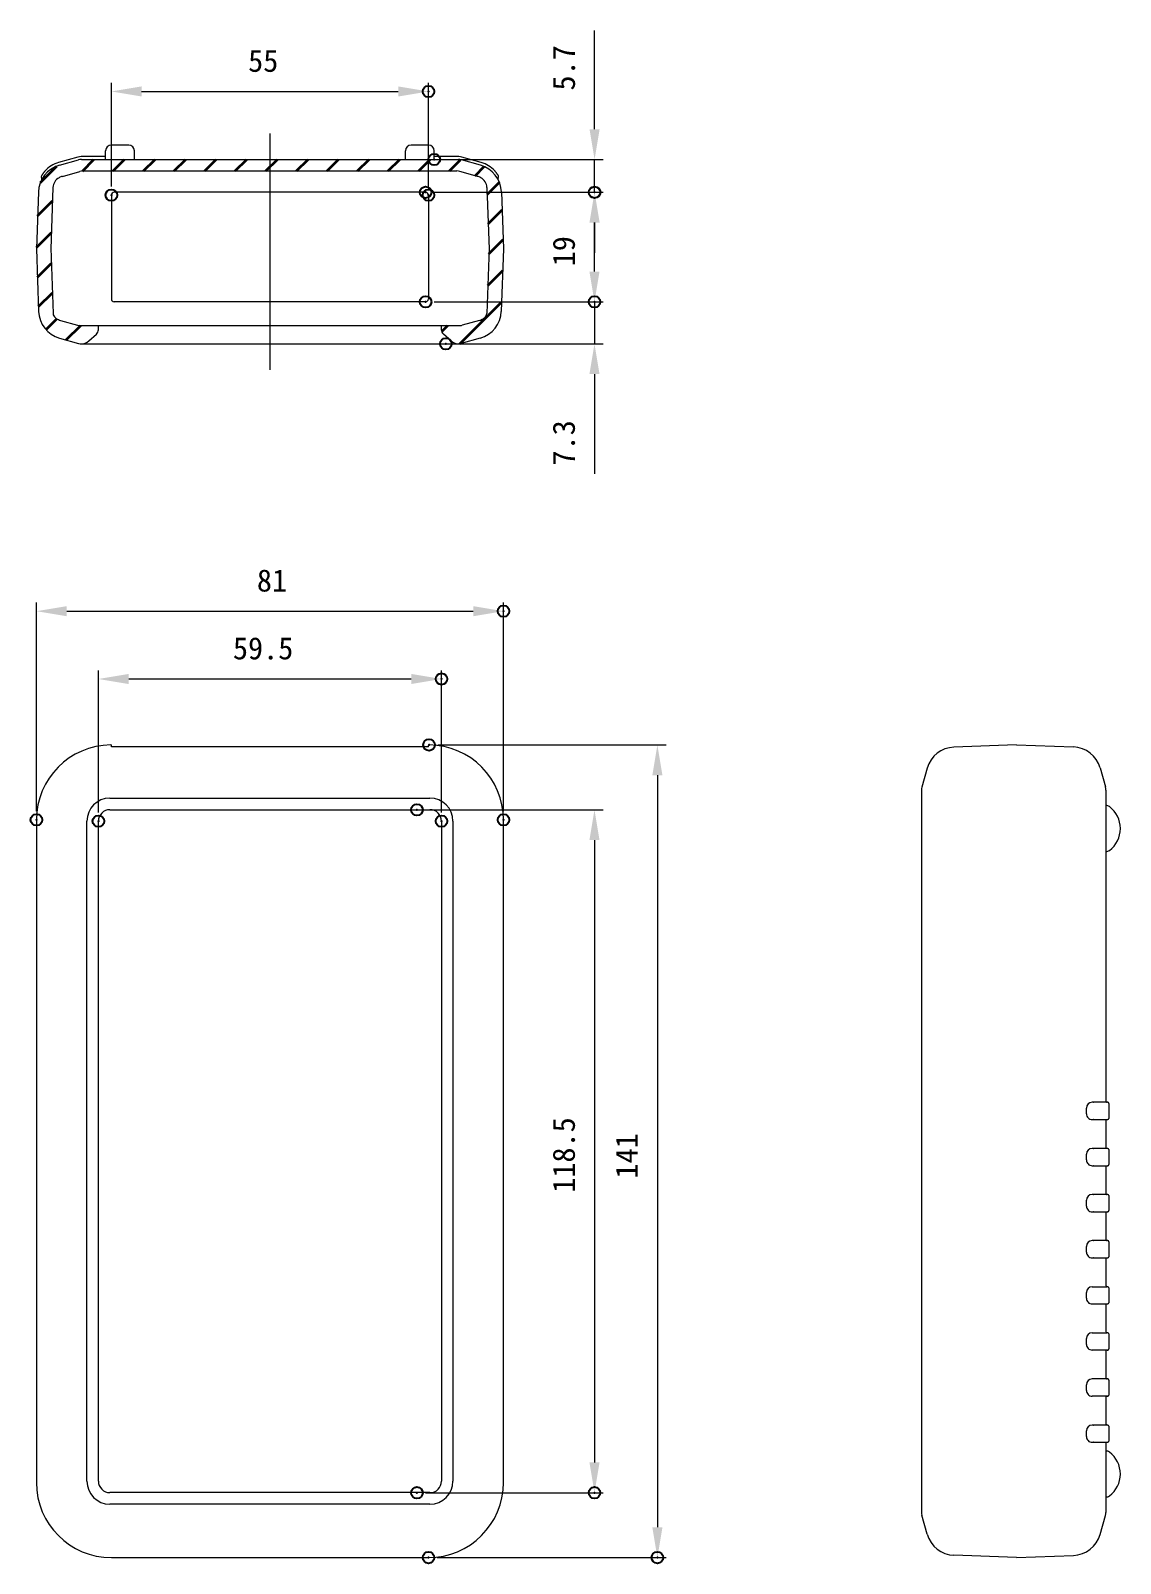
# Model space of a CAD drawing. Units: millimetres at full size, sheet at 1:4. Extents: x -960 to 1181, y -619 to 214.
# Drawn here: x -420.5 to -231.5, y -79.6 to 186.4 of the extents above; entities that cross this region are included whole.
import ezdxf
from ezdxf.enums import TextEntityAlignment as Align

# ---------------------------------------------------------------- set-up
doc = ezdxf.new("R2010")
doc.units = ezdxf.units.MM
doc.header["$LTSCALE"] = 4
doc.header["$PDMODE"] = 32
doc.header["$PDSIZE"] = 2
doc.linetypes.add('CHAIN', pattern=[18.5, 12, -1.5, 3.5, -1.5])
doc.linetypes.add('USER2', pattern=[9, 6, -0.75, 1.5, -0.75])
for name, color, linetype, lineweight in [('0-0_0', 7, 'Continuous', 35), ('0-1_AM_5', 3, 'Continuous', 18), ('0-5_ｼﾘｺﾝｶﾊ__', 7, 'Continuous', 18), ('0-B_AM_7', 4, 'USER2', 18), ('1-6_VISIBLE__ISO_', 7, 'Continuous', 18)]:
    doc.layers.add(name, color=color, linetype=linetype, lineweight=lineweight)
doc.layers.add('0-7_AM_8', color=7, linetype='Continuous')
doc.layers.add('0-C_DEFPOINTS', color=7, linetype='Continuous')
doc.styles.add('ＭＳ ゴシック', font='')
doc.styles.get('ＭＳ ゴシック').set_extended_font_data('MS Gothic')

# ---------------------------------------------------------------- blocks, each defined once
blk = doc.blocks.new('U158')
at = {"layer": '0-1_AM_5', "color": 7, "style": 'ＭＳ ゴシック'}
blk.add_text('81', height=3.849, dxfattribs=at).set_placement((222.508, 298.803), align=Align.BOTTOM_LEFT)
blk = doc.blocks.new('D29')
at = {"layer": '0-1_AM_5'}
for p, q in [((184.272, 261.843), (184.272, 298.053)), ((265.272, 261.843), (265.272, 298.053)), ((189.522, 296.553), (260.022, 296.553))]:
    blk.add_line(p, q, dxfattribs=at)
at = {"layer": '0-1_AM_5', "color": 7}
for points in [[(189.522, 297.428), (189.522, 295.678), (184.272, 296.553)], [(260.022, 297.428), (260.022, 295.678), (265.272, 296.553)]]:
    blk.add_solid(points, dxfattribs=at)
at = {"layer": '0-C_DEFPOINTS'}
for p in [(265.272, 296.553), (184.272, 260.343), (265.272, 260.343)]:
    blk.add_point(p, dxfattribs=at)
at = {"layer": '0-0_0'}
blk.add_blockref('U158', (0, 0), dxfattribs=at)
blk = doc.blocks.new('U159')
at = {"layer": '0-1_AM_5', "color": 7, "style": 'ＭＳ ゴシック'}
blk.add_text('141', height=3.849, rotation=90, dxfattribs=at).set_placement((289.723, 198.118), align=Align.BOTTOM_LEFT)
blk = doc.blocks.new('D30')
at = {"layer": '0-1_AM_5'}
for p, q in [((253.873, 273.343), (293.473, 273.343)), ((291.973, 268.093), (291.973, 137.593)), ((253.772, 132.343), (293.473, 132.343))]:
    blk.add_line(p, q, dxfattribs=at)
at = {"layer": '0-1_AM_5', "color": 7}
for points in [[(291.098, 268.093), (292.848, 268.093), (291.973, 273.343)], [(291.098, 137.593), (292.848, 137.593), (291.973, 132.343)]]:
    blk.add_solid(points, dxfattribs=at)
at = {"layer": '0-C_DEFPOINTS'}
for p in [(252.373, 273.343), (252.272, 132.343), (291.973, 132.343)]:
    blk.add_point(p, dxfattribs=at)
at = {"layer": '0-0_0'}
blk.add_blockref('U159', (0, 0), dxfattribs=at)
blk = doc.blocks.new('U162')
at = {"layer": '0-1_AM_5', "color": 7, "style": 'ＭＳ ゴシック'}
blk.add_text('118.5', height=3.849, rotation=90, dxfattribs=at).set_placement((278.814, 195.647), align=Align.BOTTOM_LEFT)
blk = doc.blocks.new('D33')
at = {"layer": '0-1_AM_5'}
for p, q in [((251.772, 262.093), (282.564, 262.093)), ((281.064, 256.843), (281.064, 148.843)), ((251.772, 143.593), (282.564, 143.593))]:
    blk.add_line(p, q, dxfattribs=at)
at = {"layer": '0-1_AM_5', "color": 7}
for points in [[(280.189, 256.843), (281.939, 256.843), (281.064, 262.093)], [(280.189, 148.843), (281.939, 148.843), (281.064, 143.593)]]:
    blk.add_solid(points, dxfattribs=at)
at = {"layer": '0-C_DEFPOINTS'}
for p in [(250.272, 262.093), (250.272, 143.593), (281.064, 143.593)]:
    blk.add_point(p, dxfattribs=at)
at = {"layer": '0-0_0'}
blk.add_blockref('U162', (0, 0), dxfattribs=at)
blk = doc.blocks.new('U163')
at = {"layer": '0-1_AM_5', "color": 7, "style": 'ＭＳ ゴシック'}
blk.add_text('55', height=3.849, dxfattribs=at).set_placement((220.989, 388.981), align=Align.BOTTOM_LEFT)
blk = doc.blocks.new('D34')
at = {"layer": '0-1_AM_5'}
for p, q in [((197.272, 370.231), (197.272, 388.231)), ((202.522, 386.731), (247.022, 386.731)), ((252.272, 370.231), (252.272, 388.231))]:
    blk.add_line(p, q, dxfattribs=at)
at = {"layer": '0-1_AM_5', "color": 7}
for points in [[(202.522, 387.606), (202.522, 385.856), (197.272, 386.731)], [(247.022, 387.606), (247.022, 385.856), (252.272, 386.731)]]:
    blk.add_solid(points, dxfattribs=at)
at = {"layer": '0-C_DEFPOINTS'}
for p in [(252.272, 386.731), (197.272, 368.731), (252.272, 368.731)]:
    blk.add_point(p, dxfattribs=at)
at = {"layer": '0-0_0'}
blk.add_blockref('U163', (0, 0), dxfattribs=at)
blk = doc.blocks.new('U164')
at = {"layer": '0-1_AM_5', "color": 7, "style": 'ＭＳ ゴシック'}
blk.add_text('5.7', height=3.849, rotation=90, dxfattribs=at).set_placement((278.832, 386.893), align=Align.BOTTOM_LEFT)
blk = doc.blocks.new('D35')
at = {"layer": '0-1_AM_5'}
for p, q in [((281.082, 380.181), (281.082, 397.281)), ((254.772, 374.931), (282.582, 374.931)), ((281.082, 369.231), (281.082, 374.931)), ((253.272, 369.231), (282.582, 369.231)), ((281.082, 363.981), (281.082, 358.731))]:
    blk.add_line(p, q, dxfattribs=at)
at = {"layer": '0-1_AM_5', "color": 7}
for points in [[(280.207, 380.181), (281.957, 380.181), (281.082, 374.931)], [(280.207, 363.981), (281.957, 363.981), (281.082, 369.231)]]:
    blk.add_solid(points, dxfattribs=at)
at = {"layer": '0-C_DEFPOINTS'}
for p in [(253.272, 374.931), (251.772, 369.231), (281.082, 369.231)]:
    blk.add_point(p, dxfattribs=at)
at = {"layer": '0-0_0'}
blk.add_blockref('U164', (0, 0), dxfattribs=at)
blk = doc.blocks.new('U165')
at = {"layer": '0-1_AM_5', "color": 7, "style": 'ＭＳ ゴシック'}
blk.add_text('19', height=3.849, rotation=90, dxfattribs=at).set_placement((278.814, 356.393), align=Align.BOTTOM_LEFT)
blk = doc.blocks.new('D36')
at = {"layer": '0-1_AM_5'}
for p, q in [((253.272, 369.231), (282.564, 369.231)), ((281.064, 355.481), (281.064, 363.981)), ((253.272, 350.231), (282.564, 350.231))]:
    blk.add_line(p, q, dxfattribs=at)
at = {"layer": '0-1_AM_5', "color": 7}
for points in [[(280.189, 363.981), (281.939, 363.981), (281.064, 369.231)], [(280.189, 355.481), (281.939, 355.481), (281.064, 350.231)]]:
    blk.add_solid(points, dxfattribs=at)
at = {"layer": '0-C_DEFPOINTS'}
for p in [(251.772, 369.231), (281.064, 369.231), (251.772, 350.231)]:
    blk.add_point(p, dxfattribs=at)
at = {"layer": '0-0_0'}
blk.add_blockref('U165', (0, 0), dxfattribs=at)
blk = doc.blocks.new('U166')
at = {"layer": '0-1_AM_5', "color": 7, "style": 'ＭＳ ゴシック'}
blk.add_text('7.3', height=3.849, rotation=90, dxfattribs=at).set_placement((278.814, 321.826), align=Align.BOTTOM_LEFT)
blk = doc.blocks.new('D37')
at = {"layer": '0-1_AM_5'}
for p, q in [((281.064, 355.481), (281.064, 360.731)), ((253.272, 350.231), (282.564, 350.231)), ((281.064, 350.231), (281.064, 342.931)), ((256.783, 342.931), (282.564, 342.931)), ((281.064, 337.681), (281.064, 320.363))]:
    blk.add_line(p, q, dxfattribs=at)
at = {"layer": '0-1_AM_5', "color": 7}
for points in [[(280.189, 355.481), (281.939, 355.481), (281.064, 350.231)], [(280.189, 337.681), (281.939, 337.681), (281.064, 342.931)]]:
    blk.add_solid(points, dxfattribs=at)
at = {"layer": '0-C_DEFPOINTS'}
for p in [(251.772, 350.231), (281.064, 350.231), (255.283, 342.931)]:
    blk.add_point(p, dxfattribs=at)
at = {"layer": '0-0_0'}
blk.add_blockref('U166', (0, 0), dxfattribs=at)
blk = doc.blocks.new('U167')
at = {"layer": '0-1_AM_5', "color": 7, "style": 'ＭＳ ゴシック'}
blk.add_text('59.5', height=3.849, dxfattribs=at).set_placement((218.354, 287.038), align=Align.BOTTOM_LEFT)
blk = doc.blocks.new('D38')
at = {"layer": '0-1_AM_5'}
for p, q in [((195.022, 261.612), (195.022, 286.288)), ((200.272, 284.788), (249.272, 284.788)), ((254.522, 261.612), (254.522, 286.288))]:
    blk.add_line(p, q, dxfattribs=at)
at = {"layer": '0-1_AM_5', "color": 7}
for points in [[(200.272, 285.663), (200.272, 283.913), (195.022, 284.788)], [(249.272, 285.663), (249.272, 283.913), (254.522, 284.788)]]:
    blk.add_solid(points, dxfattribs=at)
at = {"layer": '0-C_DEFPOINTS'}
for p in [(254.522, 284.788), (195.022, 260.112), (254.522, 260.112)]:
    blk.add_point(p, dxfattribs=at)
at = {"layer": '0-0_0'}
blk.add_blockref('U167', (0, 0), dxfattribs=at)
blk = doc.blocks.new('X176')
at = {"layer": '0-0_0'}
for p, q in [((184.96, 370.942), (187.785, 373.766)), ((192.249, 372.927), (194.252, 374.931)), ((197.556, 372.931), (199.556, 374.931)), ((202.859, 372.931), (204.859, 374.931)), ((208.162, 372.931), (210.162, 374.931)), ((213.466, 372.931), (215.466, 374.931)), ((218.769, 372.931), (220.769, 374.931)), ((224.072, 372.931), (226.072, 374.931)), ((229.375, 372.931), (231.375, 374.931)), ((234.679, 372.931), (236.679, 374.931)), ((239.982, 372.931), (241.982, 374.931)), ((245.285, 372.931), (247.285, 374.931)), ((250.589, 372.931), (252.589, 374.931)), ((255.892, 372.931), (257.852, 374.891)), ((260.371, 372.106), (261.951, 373.687)), ((262.441, 368.873), (264.563, 370.995)), ((184.472, 365.151), (187.064, 367.743)), ((262.62, 363.749), (265.037, 366.166)), ((184.28, 359.655), (186.872, 362.247)), ((262.741, 358.566), (265.216, 361.042)), ((184.444, 354.516), (186.861, 356.933)), ((262.549, 353.071), (265.141, 355.663)), ((184.623, 349.391), (187.04, 351.809)), ((257.737, 342.956), (264.949, 350.168)), ((185.935, 345.4), (187.815, 347.28)), ((189.448, 343.61), (191.969, 346.131)), ((254.566, 345.088), (255.608, 346.131))]:
    blk.add_line(p, q, dxfattribs=at)

msp = doc.modelspace()

# ---------------------------------------------------------------- linework, layer by layer
at = {"layer": '0-5_ｼﾘｺﾝｶﾊ__'}
for p, q in [((-407.483, 164.022), (-407.483, 165.522)), ((-403.483, 166.522), (-406.483, 166.522)), ((-402.483, 164.022), (-402.483, 165.522)), ((-355.483, 164.022), (-355.483, 165.522)), ((-351.483, 166.522), (-354.483, 166.522)), ((-350.483, 164.022), (-350.483, 165.522)), ((-412.278, 164.446), (-415.634, 163.497)), ((-415.502, 163.015), (-412.208, 163.946)), ((-407.483, 164.522), (-411.734, 164.522)), ((-411.664, 164.022), (-346.301, 164.022)), ((-346.232, 164.522), (-350.483, 164.522)), ((-342.464, 163.015), (-345.757, 163.946)), ((-342.328, 163.496), (-345.688, 164.446)), ((-418.633, 161.015), (-418.542, 160.696)), ((-414.958, 161.09), (-411.931, 161.946)), ((-411.387, 162.022), (-346.579, 162.022)), ((-343.008, 161.09), (-346.035, 161.946)), ((-339.423, 160.696), (-339.332, 161.019)), ((-419.139, 158.378), (-419.483, 148.522)), ((-416.61, 159.156), (-416.984, 148.434)), ((-406.483, 157.822), (-406.483, 139.822)), ((-351.983, 158.322), (-405.983, 158.322)), ((-351.483, 157.822), (-351.483, 139.822)), ((-341.356, 159.156), (-340.981, 148.434)), ((-338.827, 158.378), (-338.483, 148.522)), ((-419.483, 148.522), (-419.104, 137.665)), ((-416.984, 148.609), (-416.589, 137.298)), ((-340.981, 148.609), (-341.376, 137.298)), ((-338.483, 148.522), (-338.862, 137.665)), ((-351.983, 139.322), (-405.983, 139.322)), ((-415.307, 136.109), (-412.337, 135.26)), ((-342.659, 136.109), (-345.628, 135.26)), ((-415.467, 133.028), (-412.173, 132.097)), ((-412.063, 135.222), (-345.903, 135.222)), ((-410.414, 132.527), (-409.068, 133.723)), ((-408.733, 134.471), (-408.733, 135.222)), ((-349.233, 134.471), (-349.233, 135.222)), ((-347.551, 132.527), (-348.897, 133.723)), ((-342.499, 133.028), (-345.792, 132.097)), ((-411.629, 132.022), (-346.336, 132.022)), ((-351.483, 62.134), (-351.483, 62.334)), ((-249.486, 62.434), (-260.342, 62.055)), ((-249.486, 62.434), (-239.629, 62.09)), ((-264.979, 58.418), (-265.91, 55.125)), ((-234.992, 58.453), (-234.061, 55.16)), ((-406.733, 53.203), (-351.233, 53.203)), ((-265.986, 54.581), (-265.986, -70.681)), ((-233.986, 54.615), (-233.986, 0.634)), ((-406.733, 51.203), (-351.233, 51.203)), ((-419.483, 49.434), (-419.483, -65.566)), ((-410.733, -65.297), (-410.733, 49.203)), ((-410.733, -65.297), (-410.733, 49.203)), ((-408.733, -65.297), (-408.733, 49.203)), ((-349.233, 49.203), (-349.233, -65.297)), ((-347.233, 49.203), (-347.233, -65.297)), ((-338.483, -65.566), (-338.483, 49.434)), ((-233.786, 0.434), (-236.376, 0.434)), ((-236.138, 0.434), (-236.108, 0.434)), ((-233.786, 0.434), (-233.75, 0.434)), ((-233.682, 0.434), (-233.75, 0.434)), ((-233.482, 0.234), (-233.482, -2.366)), ((-237.376, -1.566), (-237.376, -0.566)), ((-236.376, -2.566), (-233.786, -2.566)), ((-236.108, -2.566), (-236.138, -2.566)), ((-233.75, -2.566), (-233.786, -2.566)), ((-233.75, -2.566), (-233.682, -2.566)), ((-233.986, -2.766), (-233.986, -7.366)), ((-233.786, -7.566), (-236.376, -7.566)), ((-236.138, -7.566), (-236.108, -7.566)), ((-233.786, -7.566), (-233.75, -7.566)), ((-233.682, -7.566), (-233.75, -7.566)), ((-233.482, -7.766), (-233.482, -10.366)), ((-237.376, -9.566), (-237.376, -8.566)), ((-236.376, -10.566), (-233.786, -10.566)), ((-236.108, -10.566), (-236.138, -10.566)), ((-233.75, -10.566), (-233.786, -10.566)), ((-233.75, -10.566), (-233.682, -10.566)), ((-233.986, -10.766), (-233.986, -15.366)), ((-233.786, -15.566), (-236.376, -15.566)), ((-236.138, -15.566), (-236.108, -15.566)), ((-233.786, -15.566), (-233.75, -15.566)), ((-233.682, -15.566), (-233.75, -15.566)), ((-233.482, -15.766), (-233.482, -18.366)), ((-237.376, -17.566), (-237.376, -16.566)), ((-236.376, -18.566), (-233.786, -18.566)), ((-236.108, -18.566), (-236.138, -18.566)), ((-233.75, -18.566), (-233.786, -18.566)), ((-233.75, -18.566), (-233.682, -18.566)), ((-233.986, -18.766), (-233.986, -23.366)), ((-233.786, -23.566), (-236.376, -23.566)), ((-236.138, -23.566), (-236.108, -23.566)), ((-233.786, -23.566), (-233.75, -23.566)), ((-233.682, -23.566), (-233.75, -23.566)), ((-233.482, -23.766), (-233.482, -26.366)), ((-237.376, -25.566), (-237.376, -24.566)), ((-236.376, -26.566), (-233.786, -26.566)), ((-236.108, -26.566), (-236.138, -26.566)), ((-233.75, -26.566), (-233.786, -26.566)), ((-233.75, -26.566), (-233.682, -26.566)), ((-233.986, -26.766), (-233.986, -31.366)), ((-236.376, -31.566), (-233.75, -31.566)), ((-233.786, -31.566), (-233.782, -31.566)), ((-233.682, -31.566), (-233.75, -31.566)), ((-233.482, -31.766), (-233.482, -34.366)), ((-237.376, -33.566), (-237.376, -32.566)), ((-236.376, -34.566), (-233.682, -34.566)), ((-233.782, -34.566), (-233.786, -34.566)), ((-233.986, -34.766), (-233.986, -39.366)), ((-236.376, -39.566), (-233.75, -39.566)), ((-233.786, -39.566), (-233.782, -39.566)), ((-233.682, -39.566), (-233.75, -39.566)), ((-233.482, -39.766), (-233.482, -42.366)), ((-237.376, -41.566), (-237.376, -40.566)), ((-233.682, -42.566), (-236.376, -42.566)), ((-233.986, -42.766), (-233.986, -47.366)), ((-233.786, -42.566), (-233.682, -42.566)), ((-233.682, -47.566), (-236.376, -47.566)), ((-233.786, -47.566), (-233.782, -47.566)), ((-233.482, -47.766), (-233.482, -50.366)), ((-237.376, -49.566), (-237.376, -48.566)), ((-233.682, -50.566), (-236.376, -50.566)), ((-233.986, -50.766), (-233.986, -55.366)), ((-233.786, -50.566), (-233.682, -50.566)), ((-233.786, -55.566), (-236.376, -55.566)), ((-236.138, -55.566), (-236.108, -55.566)), ((-233.786, -55.566), (-233.75, -55.566)), ((-233.682, -55.566), (-233.75, -55.566)), ((-233.482, -55.766), (-233.482, -58.366)), ((-237.376, -57.566), (-237.376, -56.566)), ((-236.376, -58.566), (-233.786, -58.566)), ((-236.108, -58.566), (-236.138, -58.566)), ((-233.986, -58.766), (-233.986, -70.716)), ((-233.75, -58.566), (-233.786, -58.566)), ((-233.75, -58.566), (-233.682, -58.566)), ((-351.233, -67.297), (-406.733, -67.297)), ((-351.233, -69.297), (-406.733, -69.297)), ((-264.979, -74.518), (-265.91, -71.225)), ((-234.992, -74.553), (-234.061, -71.26)), ((-406.483, -78.566), (-351.483, -78.566)), ((-249.486, -78.534), (-260.342, -78.155)), ((-249.486, -78.534), (-239.629, -78.19))]:
    msp.add_line(p, q, dxfattribs=at)
for points in [[(-417.991, 162.03), (-418.032, 161.983), (-418.073, 161.937), (-418.112, 161.89), (-418.151, 161.843), (-418.189, 161.796), (-418.225, 161.749), (-418.261, 161.703), (-418.296, 161.656), (-418.329, 161.611), (-418.361, 161.566), (-418.391, 161.522), (-418.421, 161.479), (-418.448, 161.438), (-418.474, 161.398), (-418.498, 161.36), (-418.521, 161.325), (-418.541, 161.292), (-418.56, 161.261), (-418.575, 161.235), (-418.589, 161.212), (-418.6, 161.193), (-418.608, 161.18), (-418.612, 161.171), (-418.614, 161.169)], [(-339.351, 161.173), (-339.352, 161.175), (-339.357, 161.184), (-339.365, 161.197), (-339.376, 161.216), (-339.389, 161.238), (-339.405, 161.265), (-339.424, 161.295), (-339.444, 161.328), (-339.466, 161.364), (-339.491, 161.402), (-339.517, 161.441), (-339.544, 161.483), (-339.573, 161.526), (-339.604, 161.569), (-339.636, 161.614), (-339.669, 161.659), (-339.704, 161.705), (-339.739, 161.752), (-339.776, 161.799), (-339.814, 161.846), (-339.853, 161.893), (-339.892, 161.94), (-339.933, 161.986), (-339.974, 162.032)], [(-351.483, 62.134), (-406.483, 62.134), (-406.483, 62.334)]]:
    msp.add_lwpolyline(points, dxfattribs=at)
for centre, radius, start, end in [((-406.483, 165.522), 1, 90, 180), ((-403.483, 165.522), 1, 0, 90), ((-354.483, 165.522), 1, 90, 180), ((-351.483, 165.522), 1, 0, 90), ((-414.142, 158.204), 5, 105.78672, 178), ((-414.274, 158.686), 5, 105.78672, 138.02906), ((-411.734, 162.522), 2, 90, 105.78672), ((-411.664, 162.022), 2, 90, 105.78672), ((-346.301, 162.022), 2, 74.21328, 90), ((-346.232, 162.522), 2, 74.21328, 90), ((-343.824, 158.204), 5, 2, 74.21328), ((-343.688, 158.685), 5, 42.02667, 74.21328), ((-418.44, 161.069), 0.2, 150.22721, 195.78672), ((-418.735, 160.641), 0.2, 332.04571, 15.78672), ((-414.611, 159.087), 2, 118, 178), ((-414.142, 158.204), 3, 105.78672, 118), ((-411.387, 160.022), 2, 90, 105.78672), ((-346.579, 160.022), 2, 74.21328, 90), ((-343.824, 158.204), 3, 62, 74.21328), ((-343.354, 159.087), 2, 2, 62), ((-339.231, 160.641), 0.2, 164.21328, 207.95429), ((-339.524, 161.073), 0.2, 344.21328, 29.83879), ((-405.983, 157.822), 0.5, 90, 180), ((-351.983, 157.822), 0.5, 360, 90), ((-405.983, 139.822), 0.5, 180, 270), ((-351.983, 139.822), 0.5, 270, 0), ((-414.107, 137.84), 5, 182, 254.21328), ((-415.59, 137.333), 1, 182, 232.61744), ((-414.983, 138.127), 2, 232.61744, 240), ((-414.483, 138.993), 3, 240, 254.0546), ((-343.483, 138.993), 3, 285.9454, 300), ((-343.859, 137.84), 5, 285.78672, 358), ((-342.983, 138.127), 2, 300, 307.38256), ((-342.376, 137.333), 1, 307.38256, 358), ((-412.063, 136.222), 1, 254.0546, 270), ((-409.733, 134.471), 1, 311.63354, 0), ((-348.233, 134.471), 1, 180, 228.36646), ((-345.903, 136.222), 1, 270, 285.9454), ((-411.629, 134.022), 2, 254.21328, 270), ((-411.743, 134.022), 2, 270, 311.63354), ((-346.222, 134.022), 2, 228.36646, 270), ((-346.336, 134.022), 2, 270, 285.78672), ((-406.483, 49.434), 13, 90.44416, 180), ((-406.583, 62.334), 0.1, 0, 90.44416), ((-351.383, 62.334), 0.1, 89.55584, 180), ((-351.483, 49.434), 13, 0, 89.55584), ((-260.168, 57.058), 5, 92, 164.21328), ((-239.804, 57.093), 5, 15.78672, 88), ((-406.733, 49.203), 4, 90, 180), ((-351.233, 49.203), 4, 0, 90), ((-263.986, 54.581), 2, 164.21328, 180), ((-235.986, 54.615), 2, 360, 15.78672), ((-406.733, 49.203), 2, 90, 180), ((-351.233, 49.203), 2, 0, 90), ((-233.986, 50.934), 1, 53.1301, 90), ((-236.236, 47.934), 4.75, 306.8699, 53.1301), ((-233.986, 44.934), 1, 270, 306.8699), ((-236.376, -0.566), 1, 90.00002, 180.00002), ((-233.786, 0.634), 0.2, 180, 270.00002), ((-233.682, 0.234), 0.2, 0.00002, 90.00002), ((-236.376, -1.566), 1, 180.00002, 270.00002), ((-233.786, -2.766), 0.2, 90.00002, 180), ((-233.682, -2.366), 0.2, 270.00002, 0.00002), ((-236.376, -8.566), 1, 90.00002, 180.00002), ((-233.786, -7.366), 0.2, 180, 270.00002), ((-233.682, -7.766), 0.2, 0.00002, 90.00002), ((-236.376, -9.566), 1, 180.00002, 270.00002), ((-233.786, -10.766), 0.2, 90.00002, 180), ((-233.682, -10.366), 0.2, 270.00002, 0.00002), ((-236.376, -16.566), 1, 90.00002, 180.00002), ((-233.786, -15.366), 0.2, 180, 270.00002), ((-233.682, -15.766), 0.2, 0.00002, 90.00002), ((-236.376, -17.566), 1, 180.00002, 270.00002), ((-233.786, -18.766), 0.2, 90.00002, 180), ((-233.682, -18.366), 0.2, 270.00002, 0.00002), ((-236.376, -24.566), 1, 90.00002, 180.00002), ((-233.786, -23.366), 0.2, 180, 270.00002), ((-233.682, -23.766), 0.2, 0.00002, 90.00002), ((-236.376, -25.566), 1, 180.00002, 270.00002), ((-233.786, -26.766), 0.2, 90.00002, 180), ((-233.682, -26.366), 0.2, 270.00002, 0.00002), ((-236.376, -32.566), 1, 90.00002, 180.00002), ((-233.786, -31.366), 0.2, 180, 270.00002), ((-233.682, -31.766), 0.2, 0.00002, 90.00002), ((-236.376, -33.566), 1, 180.00002, 270.00002), ((-233.786, -34.766), 0.2, 90.00002, 180), ((-233.682, -34.366), 0.2, 270.00002, 0.00002), ((-236.376, -40.566), 1, 90.00002, 180.00002), ((-233.786, -39.366), 0.2, 180, 270.00002), ((-233.682, -39.766), 0.2, 0.00002, 90.00002), ((-236.376, -41.566), 1, 180.00002, 270.00002), ((-233.682, -42.366), 0.2, 270.00002, 0.00002), ((-233.786, -42.766), 0.2, 90.00002, 180), ((-236.376, -48.566), 1, 90.00002, 180.00002), ((-233.786, -47.366), 0.2, 180, 270.00002), ((-233.682, -47.766), 0.2, 0.00002, 90.00002), ((-236.376, -49.566), 1, 180.00002, 270.00002), ((-233.682, -50.366), 0.2, 270.00002, 0.00002), ((-233.786, -50.766), 0.2, 90.00002, 180), ((-236.376, -56.566), 1, 90.00002, 180.00002), ((-233.786, -55.366), 0.2, 180, 270.00002), ((-233.682, -55.766), 0.2, 0.00002, 90.00002), ((-236.376, -57.566), 1, 180.00002, 270.00002), ((-233.682, -58.366), 0.2, 270.00002, 0.00002), ((-233.786, -58.766), 0.2, 90.00002, 180), ((-233.986, -61.066), 1, 53.1301, 90), ((-236.236, -64.066), 4.75, 306.8699, 53.1301), ((-406.483, -65.566), 13, 180, 270), ((-406.733, -65.297), 4, 180, 270), ((-406.733, -65.297), 2, 180, 270), ((-351.483, -65.566), 13, 270, 0), ((-351.233, -65.297), 2, 270, 0), ((-351.233, -65.297), 4, 270, 0), ((-233.986, -67.066), 1, 270, 306.8699), ((-263.986, -70.681), 2, 180, 195.78672), ((-235.986, -70.716), 2, 344.21328, 360), ((-260.168, -73.158), 5, 195.78672, 268), ((-239.804, -73.193), 5, 272, 344.21328)]:
    msp.add_arc(centre, radius, start, end, dxfattribs=at)
at = {"layer": '0-B_AM_7', "linetype": 'CHAIN'}
msp.add_line((-378.983, 168.522), (-378.983, 127.522), dxfattribs=at)
at = {"layer": '1-6_VISIBLE__ISO_'}
for p, q in [((-411.629, 132.022), (-411.147, 132.022)), ((-346.819, 132.022), (-346.336, 132.022))]:
    msp.add_line(p, q, dxfattribs=at)

# ---------------------------------------------------------------- block references
at = {"layer": '0-1_AM_5'}
for name in ['D35', 'D34', 'D36', 'D37', 'D29', 'D38', 'D30', 'D33']:
    msp.add_blockref(name, (-603.755, -210.909), dxfattribs=at)
at = {"layer": '0-7_AM_8'}
msp.add_blockref('X176', (-603.755, -210.909), dxfattribs=at)

doc.saveas('drawing.dxf')
